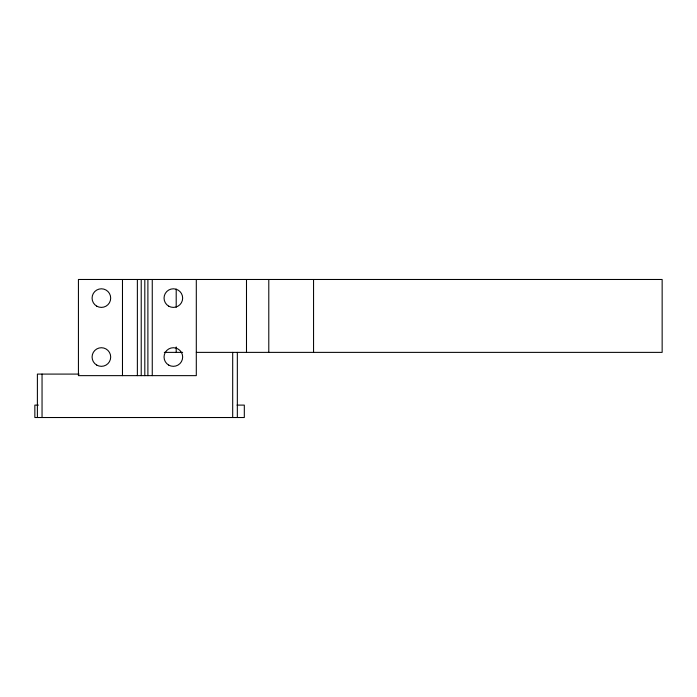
<?xml version="1.0" encoding="UTF-8"?>
<svg xmlns="http://www.w3.org/2000/svg" width="697" height="697" viewBox="0 0 697 697"><rect width="100%" height="100%" fill="white"/><g stroke="black" fill="none" stroke-linecap="round" stroke-linejoin="round"><path stroke-width="1.05" d="M164.309 352.377L182.631 352.377M196.327 352.377L662.15 352.377L662.15 279.48L78.43 279.48L78.43 375.639L196.301 375.639L196.301 279.48M79.109 374.089L37.394 374.089L37.394 417.52M38.387 405.105L34.85 405.105L34.85 417.52L244.316 417.52L244.316 405.105L237.024 405.105M313.554 279.48L313.554 352.377M268.789 279.48L268.789 352.377M246.494 279.48L246.494 352.377M237.337 352.377L237.337 417.52M232.693 352.377L232.693 417.52M176.202 289.098L176.202 307.264M176.202 346.949L176.202 352.377M152.26 279.48L152.26 375.639M147.895 279.48L147.895 375.639M144.81 279.48L144.81 375.639M141.221 279.48L141.221 375.639M137.37 279.48L137.37 375.639M122.48 279.48L122.48 375.639M42.047 374.089L42.047 417.52M96.735 306.157A9.305 9.305 0 0 0 110.692 298.098A9.305 9.305 0 0 0 96.735 290.039A9.305 9.305 0 0 0 96.735 306.157M96.735 365.089A9.305 9.305 0 0 0 110.692 357.03A9.305 9.305 0 0 0 96.735 348.97A9.305 9.305 0 0 0 96.735 365.089M168.7 306.157A9.305 9.305 0 0 0 182.658 298.098A9.305 9.305 0 0 0 168.7 290.039A9.305 9.305 0 0 0 168.7 306.157M168.7 365.089A9.305 9.305 0 0 0 182.658 357.03A9.305 9.305 0 0 0 168.7 348.97A9.305 9.305 0 0 0 168.7 365.089"/></g></svg>
